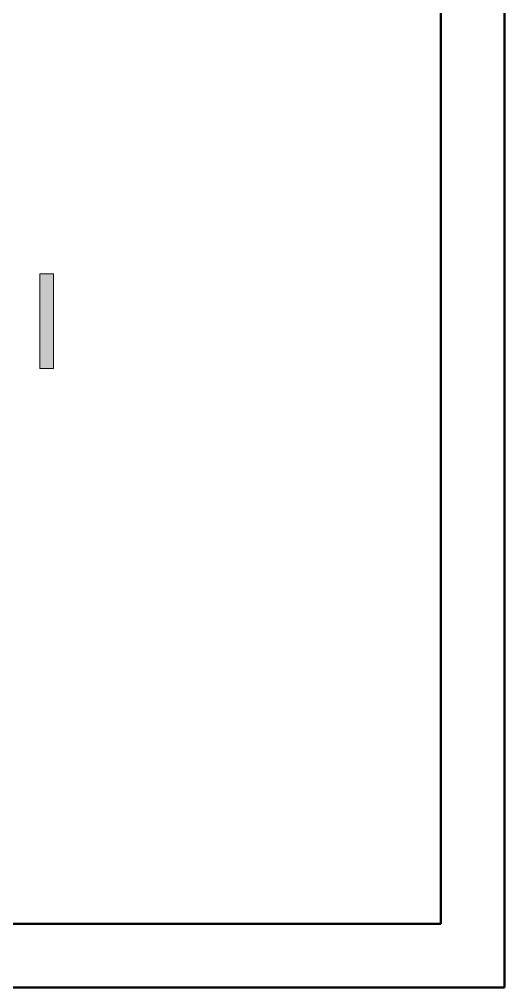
# Model space of a CAD drawing. Header units: inches. Extents: x 0.2 to 21.9, y -14.5 to -3.5.
# Drawn here: x 5.408 to 6.016, y -13.691 to -12.479 of the extents above; entities that cross this region are included whole.
import ezdxf

# ---------------------------------------------------------------- set-up
doc = ezdxf.new("R2010")
doc.units = ezdxf.units.IN
doc.header["$MEASUREMENT"] = 0
doc.layers.add('Layer 1', color=7, linetype='Continuous')

# ---------------------------------------------------------------- blocks, each defined once
blk = doc.blocks.new('block 2')
at = {"layer": 'Layer 1', "true_color": 0x231f20}
h = blk.add_hatch(color=250, dxfattribs=at)
h.dxf.hatch_style = 2
h.paths.add_polyline_path([(5.4338, -12.7975), (5.4338, -12.9161), (5.451, -12.9161), (5.451, -12.7975)])
at = {"layer": 'Layer 1', "lineweight": 0}
blk.add_lwpolyline([(5.4338, -12.7975), (5.4338, -12.9161), (5.451, -12.9161), (5.451, -12.7975), (5.4338, -12.7975)], dxfattribs=at)

msp = doc.modelspace()

# ---------------------------------------------------------------- linework, layer by layer
at = {"layer": 'Layer 1', "color": 140, "lineweight": 50, "true_color": 0x00adef}
for points in [[(6.0159, -13.6911), (5.9759, -13.6911), (1.5195, -13.6911), (1.4796, -13.6911), (1.4796, -13.6511), (1.4796, -8.8161)], [(6.0159, -8.8161), (6.0159, -13.6511), (6.0159, -13.6911)], [(1.5595, -13.6111), (5.9359, -13.6111), (5.9359, -8.8693)]]:
    msp.add_lwpolyline(points, dxfattribs=at)

# ---------------------------------------------------------------- block references
at = {"layer": 'Layer 1'}
msp.add_blockref('block 2', (0, 0), dxfattribs=at)

doc.saveas('drawing.dxf')
